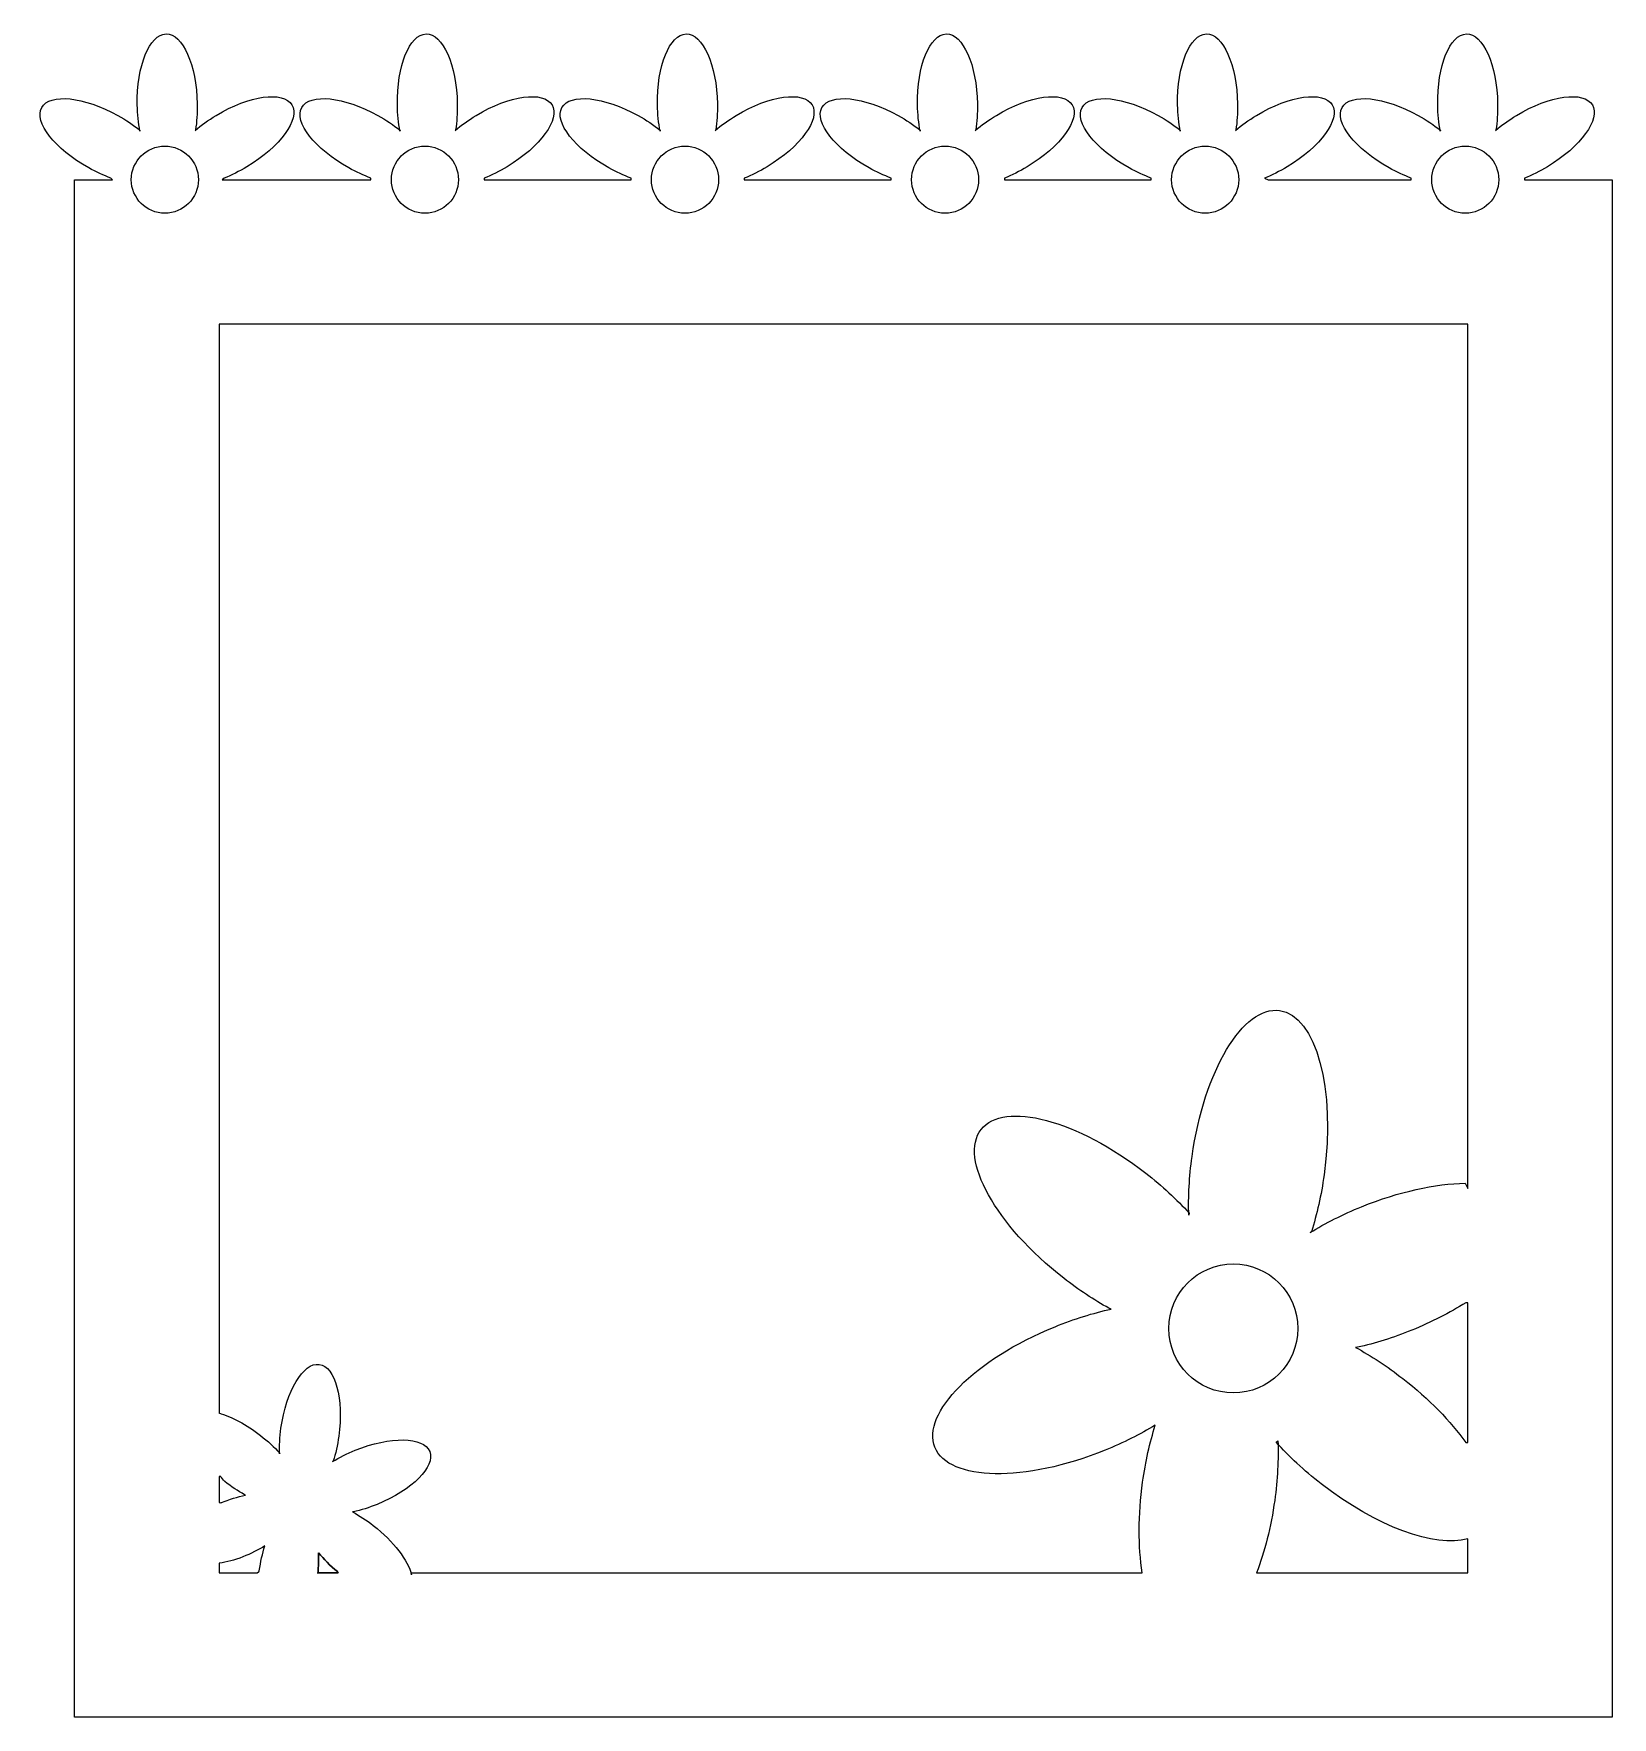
# Model space of a CAD drawing. Header units: centimetres. Extents: x -9.5 to 9.5, y -10.4 to 9.9.
import ezdxf

# ---------------------------------------------------------------- set-up
doc = ezdxf.new("R2010")
doc.units = ezdxf.units.CM
doc.header["$MEASUREMENT"] = 0
doc.layers.add('Camada 1', color=7, linetype='Continuous')

msp = doc.modelspace()

# ---------------------------------------------------------------- linework, layer by layer
at = {"layer": 'Camada 1', "color": 7, "lineweight": 25}
for centre, major_axis in [((-7.88895, 8.1362), (0, 0.40391)), ((-4.75716, 8.1362), (0, 0.40391)), ((-1.62536, 8.1362), (0, 0.40391)), ((1.50643, 8.1362), (0, 0.40391)), ((4.63823, 8.1362), (0, 0.40391)), ((7.76999, 8.1362), (0, 0.40391)), ((4.97771, -5.69796), (0, 0.77673))]:
    msp.add_ellipse(centre, major_axis=major_axis, ratio=1, dxfattribs=at)
at = {"layer": 'Camada 1', "lineweight": 25}
for points, knots in [([(8.48371, 8.15425), (8.57338, 8.18973), (8.66627, 8.23556), (8.75893, 8.2912), (8.75893, 8.2912), (9.16054, 8.53229), (9.40293, 8.86632), (9.30029, 9.03725), (9.30029, 9.03725), (9.19768, 9.20817), (8.7889, 9.15126), (8.38727, 8.91006), (8.38727, 8.91006), (8.29321, 8.85352), (8.20778, 8.79182), (8.13346, 8.7284), (8.13346, 8.7284), (8.13346, 8.7284), (8.13973, 8.73435), (8.13973, 8.73435), (8.13973, 8.73435), (8.15465, 8.8318), (8.16188, 8.938), (8.15994, 9.04907), (8.15994, 9.04907), (8.152, 9.51746), (7.98389, 9.89436), (7.78458, 9.89089), (7.78458, 9.89089), (7.58524, 9.8875), (7.43017, 9.50507), (7.43821, 9.03666), (7.43821, 9.03666), (7.44012, 8.92466), (7.4512, 8.81788), (7.46964, 8.72027), (7.46964, 8.72027), (7.46964, 8.72027), (7.47014, 8.73151), (7.47014, 8.73151), (7.47014, 8.73151), (7.39233, 8.79416), (7.30276, 8.85449), (7.2041, 8.90918), (7.2041, 8.90918), (6.79447, 9.13651), (6.38405, 9.17935), (6.28735, 9.00504), (6.28735, 9.00504), (6.19064, 8.83071), (6.44433, 8.50522), (6.85401, 8.27796), (6.85401, 8.27796), (6.94378, 8.22817), (7.03364, 8.18718), (7.12018, 8.15543), (7.12018, 8.15543), (7.12018, 8.15543), (7.12018, 8.13617), (7.12018, 8.13617), (7.12018, 8.13617), (7.12018, 8.13617), (5.39552, 8.13618), (5.39552, 8.13618), (5.39552, 8.13618), (5.39552, 8.13618), (5.35189, 8.15425), (5.35189, 8.15425), (5.35189, 8.15425), (5.44156, 8.18973), (5.53448, 8.23556), (5.62711, 8.2912), (5.62711, 8.2912), (6.02875, 8.53229), (6.27111, 8.86632), (6.1685, 9.03725), (6.1685, 9.03725), (6.06587, 9.20817), (5.65709, 9.15126), (5.25545, 8.91006), (5.25545, 8.91006), (5.16139, 8.85352), (5.07596, 8.79182), (5.00164, 8.7284), (5.00164, 8.7284), (5.00164, 8.7284), (5.00794, 8.73435), (5.00794, 8.73435), (5.00794, 8.73435), (5.02284, 8.8318), (5.03009, 8.938), (5.02815, 9.04907), (5.02815, 9.04907), (5.02019, 9.51746), (4.85207, 9.89436), (4.65279, 9.89089), (4.65279, 9.89089), (4.45345, 9.8875), (4.29835, 9.50507), (4.3064, 9.03666), (4.3064, 9.03666), (4.30831, 8.92466), (4.31942, 8.81788), (4.33786, 8.72027), (4.33786, 8.72027), (4.33786, 8.72027), (4.33836, 8.73151), (4.33836, 8.73151), (4.33836, 8.73151), (4.26055, 8.79416), (4.17096, 8.85449), (4.07232, 8.90918), (4.07232, 8.90918), (3.66269, 9.13651), (3.25224, 9.17935), (3.15557, 9.00504), (3.15557, 9.00504), (3.05884, 8.83071), (3.31252, 8.50522), (3.72223, 8.27796), (3.72223, 8.27796), (3.81198, 8.22817), (3.90183, 8.18718), (3.98837, 8.15543), (3.98837, 8.15543), (3.98837, 8.15543), (3.98837, 8.13617), (3.98837, 8.13617), (3.98837, 8.13617), (3.98837, 8.13617), (2.22009, 8.13618), (2.22009, 8.13618), (2.22009, 8.13618), (2.22009, 8.13618), (2.22009, 8.15425), (2.22009, 8.15425), (2.22009, 8.15425), (2.30976, 8.18973), (2.40265, 8.23556), (2.49528, 8.2912), (2.49528, 8.2912), (2.89692, 8.53229), (3.13928, 8.86632), (3.03667, 9.03725), (3.03667, 9.03725), (2.93406, 9.20817), (2.52528, 9.15126), (2.12365, 8.91006), (2.12365, 8.91006), (2.02956, 8.85352), (1.94416, 8.79182), (1.86984, 8.7284), (1.86984, 8.7284), (1.86984, 8.7284), (1.87611, 8.73435), (1.87611, 8.73435), (1.87611, 8.73435), (1.89103, 8.8318), (1.89826, 8.938), (1.89632, 9.04907), (1.89632, 9.04907), (1.88836, 9.51746), (1.72027, 9.89436), (1.52096, 9.89089), (1.52096, 9.89089), (1.32162, 9.8875), (1.16652, 9.50507), (1.17457, 9.03666), (1.17457, 9.03666), (1.1765, 8.92466), (1.18756, 8.81788), (1.20603, 8.72027), (1.20603, 8.72027), (1.20603, 8.72027), (1.20653, 8.73151), (1.20653, 8.73151), (1.20653, 8.73151), (1.12872, 8.79416), (1.03915, 8.85449), (0.94049, 8.90918), (0.94049, 8.90918), (0.53086, 9.13651), (0.12044, 9.17935), (0.02371, 9.00504), (0.02371, 9.00504), (-0.073, 8.83071), (0.18069, 8.50522), (0.59039, 8.27796), (0.59039, 8.27796), (0.68016, 8.22817), (0.76999, 8.18718), (0.85656, 8.15543), (0.85656, 8.15543), (0.85656, 8.15543), (0.85656, 8.13617), (0.85656, 8.13617), (0.85656, 8.13617), (0.85656, 8.13617), (-0.91173, 8.13618), (-0.91173, 8.13618), (-0.91173, 8.13618), (-0.91173, 8.13618), (-0.91173, 8.15425), (-0.91173, 8.15425), (-0.91173, 8.15425), (-0.82209, 8.18973), (-0.72914, 8.23556), (-0.63651, 8.2912), (-0.63651, 8.2912), (-0.2349, 8.53229), (0.00746, 8.86632), (-0.09515, 9.03725), (-0.09515, 9.03725), (-0.19776, 9.20817), (-0.60656, 9.15126), (-1.00817, 8.91006), (-1.00817, 8.91006), (-1.1022, 8.85352), (-1.18766, 8.79182), (-1.26198, 8.7284), (-1.26198, 8.7284), (-1.26198, 8.7284), (-1.25568, 8.73435), (-1.25568, 8.73435), (-1.25568, 8.73435), (-1.24076, 8.8318), (-1.23356, 8.938), (-1.23547, 9.04907), (-1.23547, 9.04907), (-1.24343, 9.51746), (-1.41155, 9.89436), (-1.61083, 9.89089), (-1.61083, 9.89089), (-1.81017, 9.8875), (-1.96527, 9.50507), (-1.95722, 9.03666), (-1.95722, 9.03666), (-1.95529, 8.92466), (-1.9442, 8.81788), (-1.92576, 8.72027), (-1.92576, 8.72027), (-1.92576, 8.72027), (-1.92526, 8.73151), (-1.92526, 8.73151), (-1.92526, 8.73151), (-2.0031, 8.79416), (-2.09266, 8.85449), (-2.1913, 8.90918), (-2.1913, 8.90918), (-2.60095, 9.13651), (-3.01138, 9.17935), (-3.10808, 9.00504), (-3.10808, 9.00504), (-3.20479, 8.83071), (-2.95113, 8.50522), (-2.54142, 8.27796), (-2.54142, 8.27796), (-2.45165, 8.22817), (-2.36179, 8.18718), (-2.27525, 8.15543), (-2.27525, 8.15543), (-2.27525, 8.15543), (-2.27522, 8.13617), (-2.27522, 8.13617), (-2.27522, 8.13617), (-2.27522, 8.13617), (-4.04352, 8.13618), (-4.04352, 8.13618), (-4.04352, 8.13618), (-4.04352, 8.13618), (-4.04352, 8.15425), (-4.04352, 8.15425), (-4.04352, 8.15425), (-3.95388, 8.18973), (-3.86093, 8.23556), (-3.7683, 8.2912), (-3.7683, 8.2912), (-3.36666, 8.53229), (-3.12433, 8.86632), (-3.22694, 9.03725), (-3.22694, 9.03725), (-3.32955, 9.20817), (-3.73835, 9.15126), (-4.13996, 8.91006), (-4.13996, 8.91006), (-4.23399, 8.85352), (-4.31945, 8.79182), (-4.39377, 8.7284), (-4.39377, 8.7284), (-4.39377, 8.7284), (-4.38747, 8.73435), (-4.38747, 8.73435), (-4.38747, 8.73435), (-4.37255, 8.8318), (-4.36535, 8.938), (-4.36726, 9.04907), (-4.36726, 9.04907), (-4.37522, 9.51746), (-4.54334, 9.89436), (-4.74262, 9.89089), (-4.74262, 9.89089), (-4.94196, 9.8875), (-5.09706, 9.50507), (-5.08901, 9.03666), (-5.08901, 9.03666), (-5.08708, 8.92466), (-5.07599, 8.81788), (-5.05755, 8.72027), (-5.05755, 8.72027), (-5.05755, 8.72027), (-5.05705, 8.73151), (-5.05705, 8.73151), (-5.05705, 8.73151), (-5.13489, 8.79416), (-5.22445, 8.85449), (-5.32309, 8.90918), (-5.32309, 8.90918), (-5.73274, 9.13651), (-6.14317, 9.17935), (-6.23987, 9.00504), (-6.23987, 9.00504), (-6.33658, 8.83071), (-6.08292, 8.50522), (-5.67321, 8.27796), (-5.67321, 8.27796), (-5.58344, 8.22817), (-5.49358, 8.18718), (-5.40704, 8.15543), (-5.40704, 8.15543), (-5.40704, 8.15543), (-5.40704, 8.13617), (-5.40704, 8.13617), (-5.40704, 8.13617), (-5.40704, 8.13617), (-7.1996, 8.13618), (-7.1996, 8.13618), (-7.1996, 8.13618), (-7.1996, 8.13618), (-7.17534, 8.15425), (-7.17534, 8.15425), (-7.17534, 8.15425), (-7.0857, 8.18973), (-6.99275, 8.23556), (-6.90012, 8.2912), (-6.90012, 8.2912), (-6.49848, 8.53229), (-6.25615, 8.86632), (-6.35876, 9.03725), (-6.35876, 9.03725), (-6.46134, 9.20817), (-6.87015, 9.15126), (-7.27178, 8.91006), (-7.27178, 8.91006), (-7.36584, 8.85352), (-7.45127, 8.79182), (-7.52559, 8.7284), (-7.52559, 8.7284), (-7.52559, 8.7284), (-7.51929, 8.73435), (-7.51929, 8.73435), (-7.51929, 8.73435), (-7.50437, 8.8318), (-7.49714, 8.938), (-7.49908, 9.04907), (-7.49908, 9.04907), (-7.50704, 9.51746), (-7.67516, 9.89436), (-7.87444, 9.89089), (-7.87444, 9.89089), (-8.07378, 9.8875), (-8.22888, 9.50507), (-8.22083, 9.03666), (-8.22083, 9.03666), (-8.2189, 8.92466), (-8.20781, 8.81788), (-8.18937, 8.72027), (-8.18937, 8.72027), (-8.18937, 8.72027), (-8.18887, 8.73151), (-8.18887, 8.73151), (-8.18887, 8.73151), (-8.26671, 8.79416), (-8.35627, 8.85449), (-8.45491, 8.90918), (-8.45491, 8.90918), (-8.86456, 9.13651), (-9.27499, 9.17935), (-9.37169, 9.00504), (-9.37169, 9.00504), (-9.4684, 8.83071), (-9.21474, 8.50522), (-8.80503, 8.27796), (-8.80503, 8.27796), (-8.71526, 8.22817), (-8.6254, 8.18718), (-8.53886, 8.15543), (-8.53886, 8.15543), (-8.53886, 8.15543), (-8.52092, 8.13617), (-8.52092, 8.13617), (-8.52092, 8.13617), (-8.52092, 8.13617), (-8.97636, 8.13618), (-8.97636, 8.13618), (-8.97636, 8.13618), (-8.97636, 8.13618), (-8.97636, -10.38116), (-8.97636, -10.38116), (-8.97636, -10.38116), (-8.97636, -10.38116), (9.54101, -10.38117), (9.54101, -10.38117), (9.54101, -10.38117), (9.54101, -10.38117), (9.54101, 8.1362), (9.54101, 8.1362), (9.54101, 8.1362), (9.54101, 8.1362), (8.48371, 8.1362), (8.48371, 8.1362), (8.48371, 8.1362), (8.48371, 8.1362), (8.48371, 8.15425), (8.48371, 8.15425)], [0, 0, 0, 0, 0.00934579, 0.00934579, 0.00934579, 0.00934579, 0.01869159, 0.01869159, 0.01869159, 0.01869159, 0.02803738, 0.02803738, 0.02803738, 0.02803738, 0.03738318, 0.03738318, 0.03738318, 0.03738318, 0.04672897, 0.04672897, 0.04672897, 0.04672897, 0.05607477, 0.05607477, 0.05607477, 0.05607477, 0.06542056, 0.06542056, 0.06542056, 0.06542056, 0.07476636, 0.07476636, 0.07476636, 0.07476636, 0.08411215, 0.08411215, 0.08411215, 0.08411215, 0.09345794, 0.09345794, 0.09345794, 0.09345794, 0.10280374, 0.10280374, 0.10280374, 0.10280374, 0.11214953, 0.11214953, 0.11214953, 0.11214953, 0.12149533, 0.12149533, 0.12149533, 0.12149533, 0.13084112, 0.13084112, 0.13084112, 0.13084112, 0.14018692, 0.14018692, 0.14018692, 0.14018692, 0.14953271, 0.14953271, 0.14953271, 0.14953271, 0.1588785, 0.1588785, 0.1588785, 0.1588785, 0.1682243, 0.1682243, 0.1682243, 0.1682243, 0.17757009, 0.17757009, 0.17757009, 0.17757009, 0.18691589, 0.18691589, 0.18691589, 0.18691589, 0.19626168, 0.19626168, 0.19626168, 0.19626168, 0.20560748, 0.20560748, 0.20560748, 0.20560748, 0.21495327, 0.21495327, 0.21495327, 0.21495327, 0.22429907, 0.22429907, 0.22429907, 0.22429907, 0.23364486, 0.23364486, 0.23364486, 0.23364486, 0.24299065, 0.24299065, 0.24299065, 0.24299065, 0.25233645, 0.25233645, 0.25233645, 0.25233645, 0.26168224, 0.26168224, 0.26168224, 0.26168224, 0.27102804, 0.27102804, 0.27102804, 0.27102804, 0.28037383, 0.28037383, 0.28037383, 0.28037383, 0.28971963, 0.28971963, 0.28971963, 0.28971963, 0.29906542, 0.29906542, 0.29906542, 0.29906542, 0.30841121, 0.30841121, 0.30841121, 0.30841121, 0.31775701, 0.31775701, 0.31775701, 0.31775701, 0.3271028, 0.3271028, 0.3271028, 0.3271028, 0.3364486, 0.3364486, 0.3364486, 0.3364486, 0.34579439, 0.34579439, 0.34579439, 0.34579439, 0.35514019, 0.35514019, 0.35514019, 0.35514019, 0.36448598, 0.36448598, 0.36448598, 0.36448598, 0.37383178, 0.37383178, 0.37383178, 0.37383178, 0.38317757, 0.38317757, 0.38317757, 0.38317757, 0.39252336, 0.39252336, 0.39252336, 0.39252336, 0.40186916, 0.40186916, 0.40186916, 0.40186916, 0.41121495, 0.41121495, 0.41121495, 0.41121495, 0.42056075, 0.42056075, 0.42056075, 0.42056075, 0.42990654, 0.42990654, 0.42990654, 0.42990654, 0.43925234, 0.43925234, 0.43925234, 0.43925234, 0.44859813, 0.44859813, 0.44859813, 0.44859813, 0.45794393, 0.45794393, 0.45794393, 0.45794393, 0.46728972, 0.46728972, 0.46728972, 0.46728972, 0.47663551, 0.47663551, 0.47663551, 0.47663551, 0.48598131, 0.48598131, 0.48598131, 0.48598131, 0.4953271, 0.4953271, 0.4953271, 0.4953271, 0.5046729, 0.5046729, 0.5046729, 0.5046729, 0.51401869, 0.51401869, 0.51401869, 0.51401869, 0.52336449, 0.52336449, 0.52336449, 0.52336449, 0.53271028, 0.53271028, 0.53271028, 0.53271028, 0.54205607, 0.54205607, 0.54205607, 0.54205607, 0.55140187, 0.55140187, 0.55140187, 0.55140187, 0.56074766, 0.56074766, 0.56074766, 0.56074766, 0.57009346, 0.57009346, 0.57009346, 0.57009346, 0.57943925, 0.57943925, 0.57943925, 0.57943925, 0.58878505, 0.58878505, 0.58878505, 0.58878505, 0.59813084, 0.59813084, 0.59813084, 0.59813084, 0.60747664, 0.60747664, 0.60747664, 0.60747664, 0.61682243, 0.61682243, 0.61682243, 0.61682243, 0.62616822, 0.62616822, 0.62616822, 0.62616822, 0.63551402, 0.63551402, 0.63551402, 0.63551402, 0.64485981, 0.64485981, 0.64485981, 0.64485981, 0.65420561, 0.65420561, 0.65420561, 0.65420561, 0.6635514, 0.6635514, 0.6635514, 0.6635514, 0.6728972, 0.6728972, 0.6728972, 0.6728972, 0.68224299, 0.68224299, 0.68224299, 0.68224299, 0.69158879, 0.69158879, 0.69158879, 0.69158879, 0.70093458, 0.70093458, 0.70093458, 0.70093458, 0.71028037, 0.71028037, 0.71028037, 0.71028037, 0.71962617, 0.71962617, 0.71962617, 0.71962617, 0.72897196, 0.72897196, 0.72897196, 0.72897196, 0.73831776, 0.73831776, 0.73831776, 0.73831776, 0.74766355, 0.74766355, 0.74766355, 0.74766355, 0.75700935, 0.75700935, 0.75700935, 0.75700935, 0.76635514, 0.76635514, 0.76635514, 0.76635514, 0.77570093, 0.77570093, 0.77570093, 0.77570093, 0.78504673, 0.78504673, 0.78504673, 0.78504673, 0.79439252, 0.79439252, 0.79439252, 0.79439252, 0.80373832, 0.80373832, 0.80373832, 0.80373832, 0.81308411, 0.81308411, 0.81308411, 0.81308411, 0.82242991, 0.82242991, 0.82242991, 0.82242991, 0.8317757, 0.8317757, 0.8317757, 0.8317757, 0.8411215, 0.8411215, 0.8411215, 0.8411215, 0.85046729, 0.85046729, 0.85046729, 0.85046729, 0.85981308, 0.85981308, 0.85981308, 0.85981308, 0.86915888, 0.86915888, 0.86915888, 0.86915888, 0.87850467, 0.87850467, 0.87850467, 0.87850467, 0.88785047, 0.88785047, 0.88785047, 0.88785047, 0.89719626, 0.89719626, 0.89719626, 0.89719626, 0.90654206, 0.90654206, 0.90654206, 0.90654206, 0.91588785, 0.91588785, 0.91588785, 0.91588785, 0.92523364, 0.92523364, 0.92523364, 0.92523364, 0.93457944, 0.93457944, 0.93457944, 0.93457944, 0.94392523, 0.94392523, 0.94392523, 0.94392523, 0.95327103, 0.95327103, 0.95327103, 0.95327103, 0.96261682, 0.96261682, 0.96261682, 0.96261682, 0.97196262, 0.97196262, 0.97196262, 0.97196262, 0.98130841, 0.98130841, 0.98130841, 0.98130841, 1, 1, 1, 1]), ([(-6.04705, -8.6509), (-6.03853, -8.56652), (-6.03533, -8.4753), (-6.03805, -8.39875), (-6.03805, -8.39875), (-6.03805, -8.39875), (-6.03805, -8.39875), (-6.03805, -8.39875), (-6.03805, -8.39875), (-5.97098, -8.47344), (-5.90084, -8.55578), (-5.81088, -8.62576), (-5.81088, -8.62576), (-5.81088, -8.62576), (-5.80011, -8.64126), (-5.80011, -8.64126), (-5.80011, -8.64126), (-5.80011, -8.64126), (-6.0447, -8.64127), (-6.0447, -8.64127)], [0, 0, 0, 0, 0.16666667, 0.16666667, 0.16666667, 0.16666667, 0.33333333, 0.33333333, 0.33333333, 0.33333333, 0.5, 0.5, 0.5, 0.5, 0.66666667, 0.66666667, 0.66666667, 0.66666667, 1, 1, 1, 1]), ([(-6.04705, -8.6509), (-6.04705, -8.6509), (-6.04705, -8.6509), (-6.04705, -8.6509), (-6.04705, -8.6509), (-6.04705, -8.6509), (-6.04705, -8.6509), (-6.04705, -8.6509)], [0, 0, 0, 0, 0.33333333, 0.33333333, 0.33333333, 0.33333333, 1, 1, 1, 1])]:
    msp.add_open_spline(points, degree=3, knots=knots, dxfattribs=at)
at = {"layer": 'Camada 1', "color": 7, "lineweight": 25}
for points, knots in [([(-7.23649, -6.7155), (-7.23649, -6.7155), (-7.23649, 6.3963), (-7.23649, 6.3963), (-7.23649, 6.3963), (-7.23649, 6.3963), (7.80111, 6.3963), (7.80111, 6.3963), (7.80111, 6.3963), (7.80111, 6.3963), (7.80111, -4.01193), (7.80111, -4.01193), (7.80111, -4.01193), (7.80111, -4.01193), (7.76994, -3.94824), (7.76994, -3.94824), (7.76994, -3.94824), (7.4118, -3.95501), (6.97193, -4.04918), (6.52172, -4.23195), (6.52172, -4.23195), (6.29563, -4.32379), (6.0868, -4.42994), (5.9017, -4.54376), (5.9017, -4.54376), (5.9017, -4.54376), (5.91763, -4.53294), (5.91763, -4.53294), (5.91763, -4.53294), (5.98383, -4.32397), (6.03614, -4.09312), (6.07016, -3.84846), (6.07016, -3.84846), (6.21354, -2.81672), (5.97377, -1.93095), (5.53472, -1.87001), (5.53472, -1.87001), (5.09572, -1.80902), (4.6236, -2.59587), (4.48036, -3.62766), (4.48036, -3.62766), (4.4461, -3.87438), (4.43371, -4.11277), (4.44073, -4.33357), (4.44073, -4.33357), (4.44073, -4.33357), (4.44568, -4.30902), (4.44568, -4.30902), (4.44568, -4.30902), (4.29624, -4.14474), (4.12019, -3.98133), (3.92233, -3.82724), (3.92233, -3.82724), (3.10045, -3.18713), (2.21357, -2.95197), (1.94118, -3.3017), (1.94118, -3.3017), (1.66884, -3.65145), (2.11424, -4.4537), (2.93623, -5.09367), (2.93623, -5.09367), (3.11636, -5.23398), (3.29961, -5.35487), (3.47889, -5.45443), (3.47889, -5.45443), (3.47889, -5.45443), (3.50598, -5.46496), (3.50598, -5.46496), (3.50598, -5.46496), (3.28984, -5.51224), (3.06132, -5.58288), (2.83002, -5.67676), (2.83002, -5.67676), (1.86469, -6.06848), (1.21752, -6.71901), (1.38426, -7.12972), (1.38426, -7.12972), (1.55095, -7.54038), (2.46847, -7.55586), (3.4337, -7.16398), (3.4337, -7.16398), (3.65352, -7.07487), (3.85682, -6.9721), (4.03777, -6.86209), (4.03777, -6.86209), (4.03777, -6.86209), (4.03811, -6.86265), (4.03811, -6.86265), (4.03811, -6.86265), (3.97196, -7.07186), (3.91958, -7.30284), (3.88558, -7.54752), (3.88558, -7.54752), (3.82991, -7.94752), (3.8319, -8.32558), (3.88076, -8.64213), (3.88076, -8.64213), (3.88076, -8.64213), (3.88076, -8.64131), (3.88076, -8.64131), (3.88076, -8.64131), (3.88076, -8.64131), (-4.92141, -8.64132), (-4.92141, -8.64132), (-4.92141, -8.64132), (-4.92141, -8.64132), (-4.91887, -8.66442), (-4.91887, -8.66442), (-4.91887, -8.66442), (-4.96112, -8.49189), (-5.13093, -8.26474), (-5.37922, -8.07146), (-5.37922, -8.07146), (-5.46225, -8.0068), (-5.54691, -7.9515), (-5.62938, -7.90668), (-5.62938, -7.90668), (-5.62938, -7.90668), (-5.61798, -7.90652), (-5.61798, -7.90652), (-5.61798, -7.90652), (-5.52643, -7.88586), (-5.43021, -7.85583), (-5.33271, -7.81622), (-5.33271, -7.81622), (-4.91017, -7.64474), (-4.62685, -7.35995), (-4.6998, -7.18011), (-4.6998, -7.18011), (-4.77277, -7.00033), (-5.17452, -6.99358), (-5.59708, -7.16511), (-5.59708, -7.16511), (-5.69606, -7.20535), (-5.78747, -7.25179), (-5.86852, -7.30164), (-5.86852, -7.30164), (-5.86852, -7.30164), (-5.86156, -7.29688), (-5.86156, -7.29688), (-5.86156, -7.29688), (-5.83259, -7.20541), (-5.80968, -7.10437), (-5.79481, -6.99724), (-5.79481, -6.99724), (-5.73202, -6.54554), (-5.83698, -6.15777), (-6.0292, -6.1311), (-6.0292, -6.1311), (-6.22139, -6.10438), (-6.42809, -6.44886), (-6.49079, -6.90059), (-6.49079, -6.90059), (-6.50577, -7.00859), (-6.51122, -7.11297), (-6.50812, -7.20962), (-6.50812, -7.20962), (-6.50812, -7.20962), (-6.50598, -7.19888), (-6.50598, -7.19888), (-6.50598, -7.19888), (-6.57139, -7.12697), (-6.64846, -7.05542), (-6.73511, -6.98798), (-6.73511, -6.98798), (-6.90799, -6.85331), (-7.08743, -6.75962), (-7.24044, -6.71556), (-7.24044, -6.71556), (-7.24044, -6.71556), (-7.23649, -6.71555), (-7.23649, -6.71555), (-7.23649, -6.71555), (-7.23649, -6.71555), (-7.23649, -6.7155), (-7.23649, -6.7155)], [0, 0, 0, 0, 0.02222222, 0.02222222, 0.02222222, 0.02222222, 0.04444444, 0.04444444, 0.04444444, 0.04444444, 0.06666667, 0.06666667, 0.06666667, 0.06666667, 0.08888889, 0.08888889, 0.08888889, 0.08888889, 0.11111111, 0.11111111, 0.11111111, 0.11111111, 0.13333333, 0.13333333, 0.13333333, 0.13333333, 0.15555556, 0.15555556, 0.15555556, 0.15555556, 0.17777778, 0.17777778, 0.17777778, 0.17777778, 0.2, 0.2, 0.2, 0.2, 0.22222222, 0.22222222, 0.22222222, 0.22222222, 0.24444444, 0.24444444, 0.24444444, 0.24444444, 0.26666667, 0.26666667, 0.26666667, 0.26666667, 0.28888889, 0.28888889, 0.28888889, 0.28888889, 0.31111111, 0.31111111, 0.31111111, 0.31111111, 0.33333333, 0.33333333, 0.33333333, 0.33333333, 0.35555556, 0.35555556, 0.35555556, 0.35555556, 0.37777778, 0.37777778, 0.37777778, 0.37777778, 0.4, 0.4, 0.4, 0.4, 0.42222222, 0.42222222, 0.42222222, 0.42222222, 0.44444444, 0.44444444, 0.44444444, 0.44444444, 0.46666667, 0.46666667, 0.46666667, 0.46666667, 0.48888889, 0.48888889, 0.48888889, 0.48888889, 0.51111111, 0.51111111, 0.51111111, 0.51111111, 0.53333333, 0.53333333, 0.53333333, 0.53333333, 0.55555556, 0.55555556, 0.55555556, 0.55555556, 0.57777778, 0.57777778, 0.57777778, 0.57777778, 0.6, 0.6, 0.6, 0.6, 0.62222222, 0.62222222, 0.62222222, 0.62222222, 0.64444444, 0.64444444, 0.64444444, 0.64444444, 0.66666667, 0.66666667, 0.66666667, 0.66666667, 0.68888889, 0.68888889, 0.68888889, 0.68888889, 0.71111111, 0.71111111, 0.71111111, 0.71111111, 0.73333333, 0.73333333, 0.73333333, 0.73333333, 0.75555556, 0.75555556, 0.75555556, 0.75555556, 0.77777778, 0.77777778, 0.77777778, 0.77777778, 0.8, 0.8, 0.8, 0.8, 0.82222222, 0.82222222, 0.82222222, 0.82222222, 0.84444444, 0.84444444, 0.84444444, 0.84444444, 0.86666667, 0.86666667, 0.86666667, 0.86666667, 0.88888889, 0.88888889, 0.88888889, 0.88888889, 0.91111111, 0.91111111, 0.91111111, 0.91111111, 0.93333333, 0.93333333, 0.93333333, 0.93333333, 0.95555556, 0.95555556, 0.95555556, 0.95555556, 1, 1, 1, 1]), ([(7.80111, -5.3884), (7.80111, -5.3884), (7.80111, -7.07348), (7.80111, -7.07348), (7.80111, -7.07348), (7.80111, -7.07348), (7.7783, -7.07348), (7.7783, -7.07348), (7.7783, -7.07348), (7.59314, -6.81556), (7.3338, -6.54701), (7.01929, -6.30222), (7.01929, -6.30222), (6.82961, -6.1544), (6.6362, -6.02816), (6.44787, -5.92577), (6.44787, -5.92577), (6.44787, -5.92577), (6.47393, -5.92543), (6.47393, -5.92543), (6.47393, -5.92543), (6.68306, -5.87825), (6.90287, -5.8096), (7.12555, -5.71916), (7.12555, -5.71916), (7.36434, -5.62224), (7.58368, -5.50945), (7.77605, -5.38838), (7.77605, -5.38838), (7.77605, -5.38838), (7.80111, -5.38837), (7.80111, -5.38837), (7.80111, -5.38837), (7.80111, -5.38837), (7.80111, -5.3884), (7.80111, -5.3884)], [0, 0, 0, 0, 0.1, 0.1, 0.1, 0.1, 0.2, 0.2, 0.2, 0.2, 0.3, 0.3, 0.3, 0.3, 0.4, 0.4, 0.4, 0.4, 0.5, 0.5, 0.5, 0.5, 0.6, 0.6, 0.6, 0.6, 0.7, 0.7, 0.7, 0.7, 0.8, 0.8, 0.8, 0.8, 1, 1, 1, 1]), ([(7.80111, -8.23084), (7.80111, -8.23084), (7.80111, -8.64126), (7.80111, -8.64126), (7.80111, -8.64126), (7.80111, -8.64126), (5.25685, -8.64127), (5.25685, -8.64127), (5.25685, -8.64127), (5.25685, -8.64127), (5.25685, -8.64265), (5.25685, -8.64265), (5.25685, -8.64265), (5.35432, -8.38706), (5.43081, -8.08951), (5.4755, -7.76823), (5.4755, -7.76823), (5.51037, -7.5168), (5.52246, -7.27415), (5.51447, -7.04997), (5.51447, -7.04997), (5.51447, -7.04997), (5.49293, -7.06791), (5.49293, -7.06791), (5.49293, -7.06791), (5.6461, -7.23849), (5.82789, -7.40864), (6.03339, -7.56858), (6.03339, -7.56858), (6.70025, -8.08817), (7.40994, -8.34093), (7.79938, -8.23089), (7.79938, -8.23089), (7.79938, -8.23089), (7.80111, -8.23087), (7.80111, -8.23087), (7.80111, -8.23087), (7.80111, -8.23087), (7.80111, -8.23084), (7.80111, -8.23084)], [0, 0, 0, 0, 0.09090909, 0.09090909, 0.09090909, 0.09090909, 0.18181818, 0.18181818, 0.18181818, 0.18181818, 0.27272727, 0.27272727, 0.27272727, 0.27272727, 0.36363636, 0.36363636, 0.36363636, 0.36363636, 0.45454545, 0.45454545, 0.45454545, 0.45454545, 0.54545455, 0.54545455, 0.54545455, 0.54545455, 0.63636364, 0.63636364, 0.63636364, 0.63636364, 0.72727273, 0.72727273, 0.72727273, 0.72727273, 0.81818182, 0.81818182, 0.81818182, 0.81818182, 1, 1, 1, 1]), ([(-7.22093, -7.47617), (-7.1963, -7.49747), (-7.19325, -7.5217), (-7.16677, -7.54232), (-7.16677, -7.54232), (-7.08792, -7.60373), (-7.00768, -7.65665), (-6.9292, -7.70025), (-6.9292, -7.70025), (-6.9292, -7.70025), (-6.91732, -7.70488), (-6.91732, -7.70488), (-6.91732, -7.70488), (-7.01194, -7.72557), (-7.112, -7.7565), (-7.21326, -7.79759), (-7.21326, -7.79759), (-7.22265, -7.80143), (-7.204, -7.79367), (-7.21326, -7.79759), (-7.21326, -7.79759), (-7.21326, -7.79759), (-7.23646, -7.79291), (-7.23646, -7.79291), (-7.23646, -7.79291), (-7.23646, -7.79291), (-7.23646, -7.47941), (-7.23646, -7.47941), (-7.23646, -7.47941), (-7.23646, -7.47941), (-7.22093, -7.47617), (-7.22093, -7.47617)], [0, 0, 0, 0, 0.11111111, 0.11111111, 0.11111111, 0.11111111, 0.22222222, 0.22222222, 0.22222222, 0.22222222, 0.33333333, 0.33333333, 0.33333333, 0.33333333, 0.44444444, 0.44444444, 0.44444444, 0.44444444, 0.55555556, 0.55555556, 0.55555556, 0.55555556, 0.66666667, 0.66666667, 0.66666667, 0.66666667, 0.77777778, 0.77777778, 0.77777778, 0.77777778, 1, 1, 1, 1]), ([(-7.23649, -8.52667), (-7.13828, -8.50598), (-7.05462, -8.49156), (-6.94899, -8.44867), (-6.94899, -8.44867), (-6.85276, -8.40964), (-6.76376, -8.36464), (-6.68454, -8.31648), (-6.68454, -8.31648), (-6.68454, -8.31648), (-6.68438, -8.31674), (-6.68438, -8.31674), (-6.68438, -8.31674), (-6.71335, -8.40831), (-6.73629, -8.50944), (-6.75113, -8.61657), (-6.75113, -8.61657), (-6.7533, -8.63213), (-6.7583, -8.61556), (-6.76007, -8.63094), (-6.76007, -8.63094), (-6.76007, -8.63094), (-6.77846, -8.64129), (-6.77846, -8.64129), (-6.77846, -8.64129), (-6.77846, -8.64129), (-7.23649, -8.64129), (-7.23649, -8.64129), (-7.23649, -8.64129), (-7.23649, -8.64129), (-7.23649, -8.52667), (-7.23649, -8.52667), (-7.23649, -8.52667), (-7.23649, -8.52667), (-7.23649, -8.52667), (-7.23649, -8.52667)], [0, 0, 0, 0, 0.1, 0.1, 0.1, 0.1, 0.2, 0.2, 0.2, 0.2, 0.3, 0.3, 0.3, 0.3, 0.4, 0.4, 0.4, 0.4, 0.5, 0.5, 0.5, 0.5, 0.6, 0.6, 0.6, 0.6, 0.7, 0.7, 0.7, 0.7, 0.8, 0.8, 0.8, 0.8, 1, 1, 1, 1])]:
    msp.add_open_spline(points, degree=3, knots=knots, dxfattribs=at)
at = {"layer": 'Camada 1', "color": 7}
for points, knots in [([(-6.04705, -8.6509), (-6.03853, -8.56652), (-6.03533, -8.4753), (-6.03805, -8.39875), (-6.03805, -8.39875), (-6.03805, -8.39875), (-6.03805, -8.39875), (-6.03805, -8.39875), (-6.03805, -8.39875), (-5.97098, -8.47344), (-5.90084, -8.55578), (-5.81088, -8.62576), (-5.81088, -8.62576), (-5.81088, -8.62576), (-5.80011, -8.64126), (-5.80011, -8.64126), (-5.80011, -8.64126), (-5.80011, -8.64126), (-6.0447, -8.64127), (-6.0447, -8.64127), (-6.0447, -8.64127), (-6.0447, -8.64127), (-6.04705, -8.6509), (-6.04705, -8.6509)], [0, 0, 0, 0, 0.14285714, 0.14285714, 0.14285714, 0.14285714, 0.28571429, 0.28571429, 0.28571429, 0.28571429, 0.42857143, 0.42857143, 0.42857143, 0.42857143, 0.57142857, 0.57142857, 0.57142857, 0.57142857, 0.71428571, 0.71428571, 0.71428571, 0.71428571, 1, 1, 1, 1]), ([(-6.04705, -8.6509), (-6.04705, -8.6509), (-6.04705, -8.6509), (-6.04705, -8.6509), (-6.04705, -8.6509), (-6.04705, -8.6509), (-6.04705, -8.6509), (-6.04705, -8.6509)], [0, 0, 0, 0, 0.33333333, 0.33333333, 0.33333333, 0.33333333, 1, 1, 1, 1])]:
    msp.add_open_spline(points, degree=3, knots=knots, dxfattribs=at)

doc.saveas('drawing.dxf')
